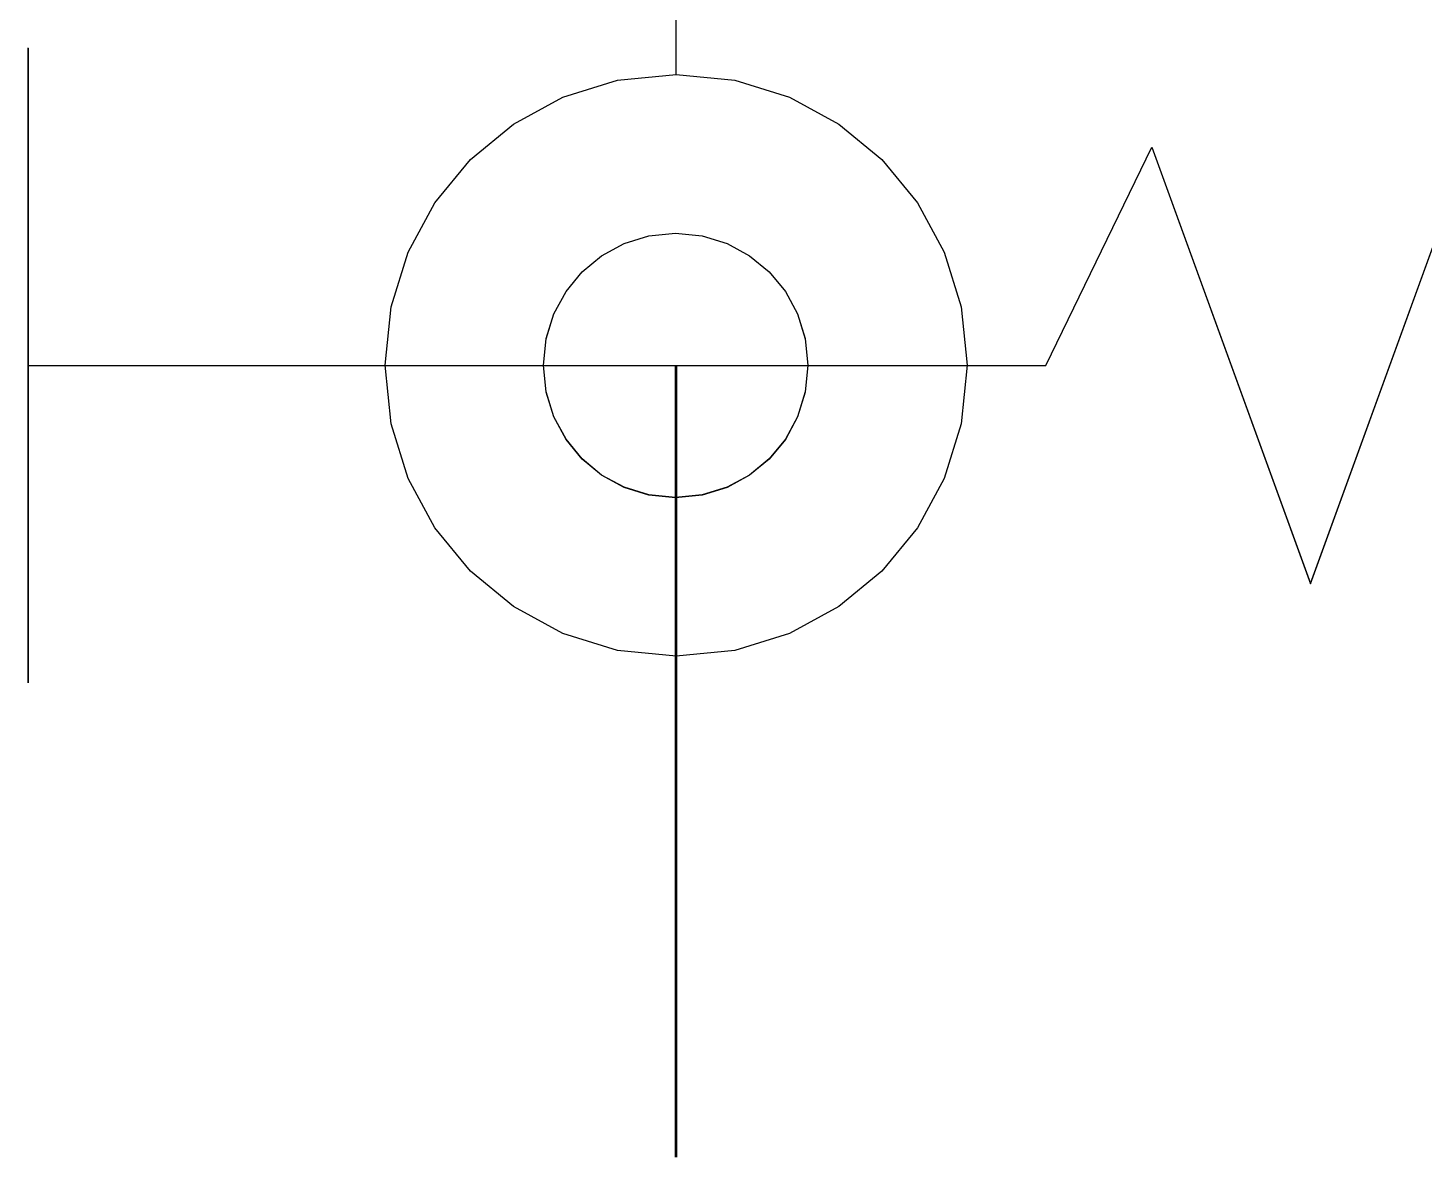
# Model space of a CAD drawing. Extents: x 1 to 47.7, y 0.2 to 35.
# Drawn here: x 34.9525 to 35.2164, y 10.189 to 10.4024 of the extents above; entities that cross this region are included whole.
import ezdxf

# ---------------------------------------------------------------- set-up
doc = ezdxf.new("R2010")
doc.units = 0
doc.header["$MEASUREMENT"] = 0
for name, color, linetype in [('7_2___8__INDEPENDENT_INPUT', 7, 'CONTINUOUS'), ('7_3___8__OPTOISO_INDEPENDE', 7, 'CONTINUOUS'), ('7_4___24__OPTOISO_INDEPEND', 7, 'CONTINUOUS'), ('7_5___8__INDEPENDENT_INPUT', 7, 'CONTINUOUS'), ('7_6____8__INDEPENDENT_INPU', 7, 'CONTINUOUS'), ('7_7____8__OPTOISO_INDEPEND', 7, 'CONTINUOUS'), ('7_8____8__OPTOISO_INDEPEND', 7, 'CONTINUOUS')]:
    doc.layers.add(name, color=color, linetype=linetype)

msp = doc.modelspace()

# ---------------------------------------------------------------- linework, layer by layer
at = {"layer": '7_2___8__INDEPENDENT_INPUT'}
for points in [[(34.95253, 10.39861), (34.95253, 10.27862)], [(34.95253, 10.33862), (35.07503, 10.33862), (35.07503, 10.18898)]]:
    msp.add_lwpolyline(points, dxfattribs=at)
at = {"layer": '7_3___8__OPTOISO_INDEPENDE'}
for points in [[(34.95253, 10.39861), (34.95253, 10.27862)], [(34.95253, 10.33862), (35.07503, 10.33862), (35.07503, 10.18898)]]:
    msp.add_lwpolyline(points, dxfattribs=at)
at = {"layer": '7_4___24__OPTOISO_INDEPEND'}
for points in [[(35.075, 10.39364), (35.075, 10.44362), (35.375, 10.44361)], [(35.075, 10.28364), (35.075, 10.18898)]]:
    msp.add_lwpolyline(points, dxfattribs=at)
msp.add_lwpolyline([(35.13002, 10.33866), (35.1289, 10.32757), (35.1257, 10.31724), (35.12063, 10.3079), (35.11391, 10.29976), (35.10577, 10.29304), (35.09643, 10.28797), (35.0861, 10.28476), (35.075, 10.28364), (35.06392, 10.28476), (35.0536, 10.28797), (35.04425, 10.29304), (35.03612, 10.29976), (35.02941, 10.3079), (35.02434, 10.31724), (35.02113, 10.32757), (35.02002, 10.33866), (35.02113, 10.34973), (35.02434, 10.36005), (35.02941, 10.36939), (35.03612, 10.37753), (35.04425, 10.38425), (35.0536, 10.38932), (35.06392, 10.39253), (35.075, 10.39364), (35.0861, 10.39253), (35.09643, 10.38932), (35.10577, 10.38425), (35.11391, 10.37753), (35.12063, 10.36939), (35.1257, 10.36005), (35.1289, 10.34973)], close=True, dxfattribs=at)
at = {"layer": '7_5___8__INDEPENDENT_INPUT'}
for points in [[(34.9525, 10.39864), (34.9525, 10.27863)], [(35.07506, 10.18897), (35.07506, 10.33864), (35.14491, 10.33864), (35.1649, 10.37988), (35.19493, 10.29738), (35.22493, 10.37988), (35.25496, 10.29738), (35.28496, 10.37988), (35.31499, 10.29738), (35.33499, 10.33864), (35.37492, 10.33864), (35.37492, 10.18897)], [(34.9525, 10.33864), (35.07506, 10.33864), (35.07506, 10.18897)]]:
    msp.add_lwpolyline(points, dxfattribs=at)
msp.add_lwpolyline([(35.09993, 10.33865), (35.09943, 10.33361), (35.09797, 10.32891), (35.09566, 10.32466), (35.0926, 10.32095), (35.0889, 10.3179), (35.08464, 10.31559), (35.07994, 10.31413), (35.07489, 10.31363), (35.06987, 10.31413), (35.06518, 10.31559), (35.06094, 10.3179), (35.05725, 10.32095), (35.0542, 10.32466), (35.0519, 10.32891), (35.05045, 10.33361), (35.04994, 10.33865), (35.05045, 10.34369), (35.0519, 10.34838), (35.0542, 10.35262), (35.05725, 10.35632), (35.06094, 10.35937), (35.06518, 10.36167), (35.06987, 10.36313), (35.07489, 10.36363), (35.07994, 10.36313), (35.08464, 10.36167), (35.0889, 10.35937), (35.0926, 10.35632), (35.09566, 10.35262), (35.09797, 10.34838), (35.09943, 10.34369)], close=True, dxfattribs=at)
at = {"layer": '7_6____8__INDEPENDENT_INPU'}
for points in [[(34.95253, 10.39861), (34.95253, 10.27862)], [(34.95253, 10.33862), (35.07503, 10.33862), (35.07503, 10.18898)]]:
    msp.add_lwpolyline(points, dxfattribs=at)
at = {"layer": '7_7____8__OPTOISO_INDEPEND'}
for points in [[(34.95253, 10.39861), (34.95253, 10.27862)], [(34.95253, 10.33862), (35.07503, 10.33862), (35.07503, 10.18898)]]:
    msp.add_lwpolyline(points, dxfattribs=at)
at = {"layer": '7_8____8__OPTOISO_INDEPEND'}
for points in [[(34.95253, 10.39862), (34.95253, 10.27861)], [(35.07492, 10.18898), (35.07492, 10.33862), (35.14491, 10.33862), (35.1649, 10.37986), (35.19493, 10.29736), (35.22493, 10.37986), (35.25496, 10.29736), (35.28496, 10.37986), (35.31499, 10.29736), (35.33499, 10.33862), (35.37503, 10.33862), (35.37503, 10.18898)], [(34.9525, 10.33862), (35.07492, 10.33862), (35.07492, 10.18898)]]:
    msp.add_lwpolyline(points, dxfattribs=at)
msp.add_lwpolyline([(35.09993, 10.33863), (35.09943, 10.33359), (35.09797, 10.32889), (35.09566, 10.32464), (35.0926, 10.32093), (35.0889, 10.31788), (35.08464, 10.31557), (35.07994, 10.31411), (35.07489, 10.31361), (35.06987, 10.31411), (35.06518, 10.31557), (35.06094, 10.31788), (35.05725, 10.32093), (35.0542, 10.32464), (35.0519, 10.32889), (35.05045, 10.33359), (35.04994, 10.33863), (35.05045, 10.34367), (35.0519, 10.34836), (35.0542, 10.3526), (35.05725, 10.3563), (35.06094, 10.35935), (35.06518, 10.36165), (35.06987, 10.36311), (35.07489, 10.36361), (35.07994, 10.36311), (35.08464, 10.36165), (35.0889, 10.35935), (35.0926, 10.3563), (35.09566, 10.3526), (35.09797, 10.34836), (35.09943, 10.34367)], close=True, dxfattribs=at)

doc.saveas('drawing.dxf')
